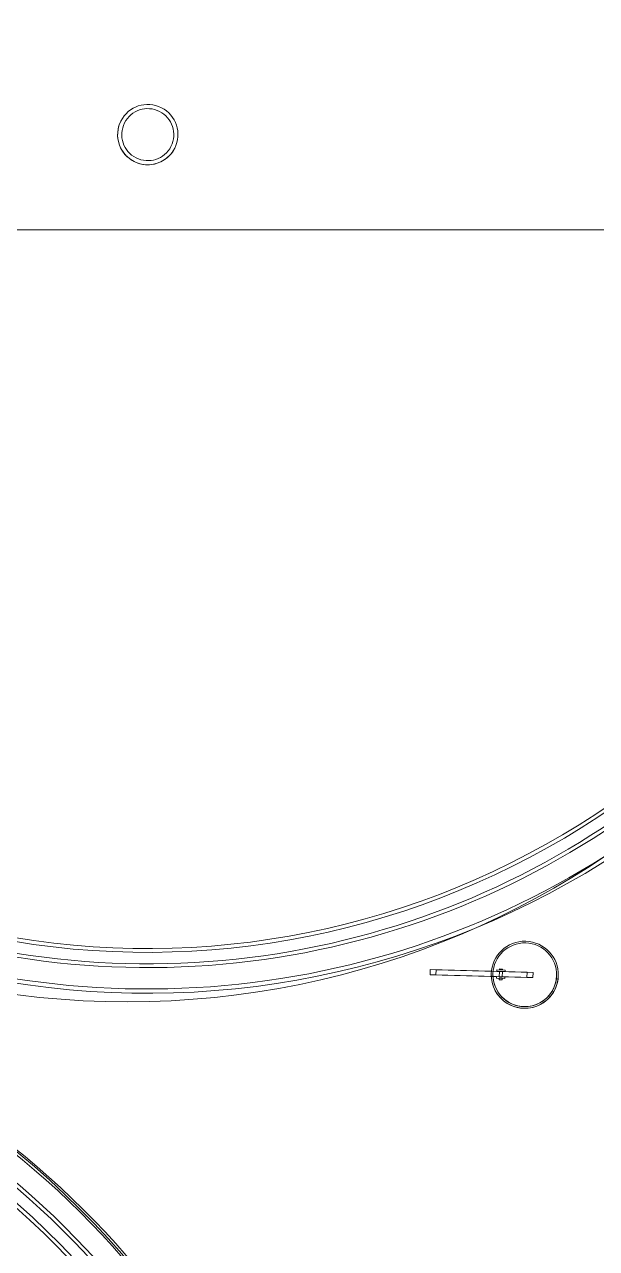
# Model space of a CAD drawing. Header units: metres. Extents: x -207 to 292, y -187 to 169.
# Drawn here: x -32.25 to -28.81, y -37.19 to -29.85 of the extents above; entities that cross this region are included whole.
import ezdxf

# ---------------------------------------------------------------- set-up
doc = ezdxf.new("R2010")
doc.units = ezdxf.units.M
for name, color, linetype, lineweight in [('EQUIPOS PIS', 7, 'Continuous', 9), ('grilla', 7, 'Continuous', 9), ('P-SANR-FIXT', 7, 'Continuous', 9)]:
    doc.layers.add(name, color=color, linetype=linetype, lineweight=lineweight)
doc.layers.add('PR10-ARQ-PL-001-Emplazamiento-C-1_dwg', color=7, linetype='Continuous', lineweight=9, true_color=0x767676)

# ---------------------------------------------------------------- blocks, each defined once
blk = doc.blocks.new('M_Estanque-Terraza - M_Estanque-Terraza-2331352-PLANTA EMPLAZAMIENTO ACTUALIZADO')
at = {"layer": 'P-SANR-FIXT'}
for centre, radius, start, end in [((-1.696641881242665e-15, 0), 5.151627146850166, 8.142219984546603e-13, 180.0000000000002), ((-1.242570705970596e-15, 0), 5.151627146850166, 8.142219984546603e-13, 180.0000000000002), ((-1.242570705970596e-15, 0), 5.126627146850165, 359.9999999999996, 180.0000000000002), ((-1.656194243939091e-15, 0), 5.126627146850165, 359.9999999999996, 180.0000000000002), ((-2.165734258596785e-15, 0), 4.998277258842649, 359.9999999999996, 180.0000000000002), ((-2.165734258596785e-15, 0), 4.975544739836833, 359.9999999999991, 179.9999999999998), ((-3.248601387895178e-15, 0), 4.905907101428718, 1.017777498068325e-12, 180.0000000000002), ((-3.248601387895178e-15, 0), 4.88317458242289, 1.024138607431252e-12, 180.0000000000002), ((-3.756195354753799e-15, 0), 0.1810752846312228, 359.9999999999996, 179.9999999999998), ((-4.034229477653864e-15, 0), 0.1810752846312226, 4.071109992273301e-13, 180.0000000000002), ((-3.693314152191217e-15, 0), 0.1560752846312226, 3.562221243239139e-13, 180.0000000000002), ((-3.993781840350289e-15, 0), 0.1560752846312226, 3.562221243239139e-13, 180.0000000000002), ((-3.248601387895178e-15, 0), 4.905907101428718, 180.0000000000004, 5.088887490341627e-14), ((-3.248601387895178e-15, 0), 4.88317458242289, 180.0000000000004, 5.088887490341627e-14), ((-1.696641881242664e-15, 0), 5.151627146850165, 223.863765955861, 3.81666561775622e-14), ((-1.242570705970596e-15, 0), 5.151627146850165, 223.8637659558614, 5.088887490341627e-14), ((-1.242570705970596e-15, 0), 5.126627146850164, 223.8805470118528, 5.088887490341627e-14), ((-1.656194243939091e-15, 0), 5.126627146850164, 223.8805470118528, 5.088887490341627e-14), ((-2.165734258596785e-15, 0), 4.998277258842649, 223.9693490984683, 5.088887490341627e-14), ((-1.624300693947589e-15, 0), 4.975544739836824, 223.9855556571672, 359.9999999999993), ((-3.756195354753799e-15, 0), 0.1810752846312228, 179.9999999999998, 359.9999999999992), ((-4.034229477653864e-15, 0), 0.1810752846312226, 180.0000000000002, 5.088887490341627e-14), ((-3.693314152191217e-15, 0), 0.1560752846312226, 180.0000000000001, 5.088887490341627e-14), ((-3.993781840350289e-15, 0), 0.1560752846312226, 180.0000000000001, 5.088887490341627e-14)]:
    blk.add_arc(centre, radius, start, end, dxfattribs=at)
blk = doc.blocks.new('M_Tuberia Exterior 01 - M_Tuberia Exterior 01-2160598-PLANTA EMPLAZAMIENTO ACTUALIZADO')
at = {"layer": 'P-SANR-FIXT'}
for p, q in [((-0.01341208557427549, 0.01581246200627765), (-0.0487674246336032, 0.01581246200627765)), ((-0.04876742463360321, 0.01581246200627765), (-0.04876742463360321, -0.01581246200627763)), ((-0.04876742463360335, 0.01581246200627765), (0.5335444379432626, 0.01581246200627765)), ((-0.01341208557427556, -0.01581246200627763), (-0.01341208557427556, 0.01581246200627765)), ((0.5688997770025903, 0.01581246200627765), (-0.0134120855742758, 0.01581246200627765)), ((0.1190267976037179, 0.01581246200627764), (0.1190267976037179, 0.025)), ((0.1190267976037179, 0.025), (0.1690267976037179, 0.025)), ((0.1690267976037197, 0.025), (0.1190267976037197, 0.025)), ((0.1190267976037197, 0.025), (0.1190267976037197, 0.01581246200627764)), ((0.1690267976037179, 0.01581246200627764), (0.1190267976037179, 0.01581246200627764)), ((0.1190267976037197, 0.01581246200627764), (0.1690267976037197, 0.01581246200627764)), ((0.1346977294925032, 0.03445504794183225), (0.1346977294924686, 0.02500000000001164)), ((0.1533558657149415, 0.0344550479417976), (0.1346977294924979, 0.0344550479417976)), ((0.1533558657149415, 0.0344550479417976), (0.1346977294924979, 0.0344550479417976)), ((0.1533558657149415, 0.025), (0.1346977294924979, 0.025)), ((0.1533558657149415, 0.025), (0.1346977294924979, 0.025)), ((0.1346977294925032, 0.01581246200626583), (0.1346977294925032, -0.01581246200626583)), ((0.1346977294924979, 0.01581246200627764), (0.1533558657149415, 0.01581246200627764)), ((0.1346977294924979, 0.01581246200627764), (0.1533558657149415, 0.01581246200627764)), ((0.1533558657149268, 0.02500000000001164), (0.1533558657149614, 0.0344550479417976)), ((0.1533558657149268, -0.01581246200630048), (0.1533558657149614, 0.01581246200626583)), ((0.1690267976037179, 0.025), (0.1690267976037179, 0.01581246200627764)), ((0.1690267976037197, 0.01581246200627764), (0.1690267976037197, 0.025)), ((0.5335444379432628, -0.01581246200627763), (0.5335444379432628, 0.01581246200627765)), ((0.5335444379432627, 0.01581246200627765), (0.5688997770025904, 0.01581246200627765)), ((0.5688997770025904, 0.01581246200627765), (0.5688997770025904, -0.01581246200627763)), ((-0.04876742463360318, -0.01581246200627765), (-0.01341208557427556, -0.01581246200627765)), ((-0.04876742463360335, -0.01581246200627763), (0.5335444379432627, -0.01581246200627763)), ((-0.0134120855742758, -0.01581246200627765), (0.5688997770025903, -0.01581246200627765)), ((0.1190267976037179, -0.01581246200627764), (0.1690267976037179, -0.01581246200627764)), ((0.1190267976037179, -0.025), (0.1190267976037179, -0.01581246200627764)), ((0.1190267976037197, -0.01581246200627764), (0.1190267976037197, -0.025)), ((0.1690267976037197, -0.01581246200627764), (0.1190267976037197, -0.01581246200627764)), ((0.1690267976037179, -0.025), (0.1190267976037179, -0.025)), ((0.1190267976037197, -0.025), (0.1690267976037197, -0.025)), ((0.1533558657149415, -0.01581246200627764), (0.1346977294924979, -0.01581246200627764)), ((0.1533558657149415, -0.01581246200627764), (0.1346977294924979, -0.01581246200627764)), ((0.1346977294925032, -0.02500000000001164), (0.1346977294925032, -0.03052495136607613)), ((0.1346977294924979, -0.025), (0.1533558657149415, -0.025)), ((0.1346977294924979, -0.025), (0.1533558657149415, -0.025)), ((0.1346977294924979, -0.03052495136604906), (0.1533558657149415, -0.03052495136604906)), ((0.1346977294924979, -0.03052495136604906), (0.1533558657149415, -0.03052495136604906)), ((0.1533558657149614, -0.03052495136600683), (0.1533558657149614, -0.02499999999997699)), ((0.1690267976037179, -0.01581246200627764), (0.1690267976037179, -0.025)), ((0.1690267976037197, -0.025), (0.1690267976037197, -0.01581246200627764)), ((0.5688997770025904, -0.01581246200627765), (0.5335444379432628, -0.01581246200627765))]:
    blk.add_line(p, q, dxfattribs=at)
for centre, radius, start, end in [((4.91023058029145e-19, 0), 0.2012649640134638, 2.289999370653732e-13, 180), ((4.669508385639758e-20, 0), 0.2012649640134641, 359.9999999999994, 179.9999999999996), ((8.24506145865701e-20, 0), 0.1912649640134641, 359.9999999999994, 179.9999999999996), ((8.416990632487855e-19, 0), 0.1912649640134638, 2.353610464283002e-13, 180), ((4.91023058029145e-19, 0), 0.2012649640134639, 180.0000000000004, 2.035554996136651e-13), ((4.669508385639758e-20, 0), 0.2012649640134641, 179.9999999999999, 359.9999999999994), ((8.24506145865701e-20, 0), 0.1912649640134641, 180.0000000000003, 359.9999999999994), ((8.416990632487855e-19, 0), 0.1912649640134639, 180.0000000000008, 2.035554996136651e-13)]:
    blk.add_arc(centre, radius, start, end, dxfattribs=at)
blk = doc.blocks.new('YADRAN_LASQUEMAS_ARQ_MO_002_TERRAZAS_rvt-1-PLANTA EMPLAZAMIENTO ACTUALIZADO')
at = {"layer": 'P-SANR-FIXT', "lineweight": 9}
for name, p, rotation in [('M_Estanque-Terraza - M_Estanque-Terraza-2331352-PLANTA EMPLAZAMIENTO ACTUALIZADO', (-31.5064950549837, -30.51090360501723), 153.2545523942124), ('M_Estanque-Terraza - M_Estanque-Terraza-2331352-PLANTA EMPLAZAMIENTO ACTUALIZADO', (-35.525904248667, -40.61359793900521), 81.30156703698499), ('M_Tuberia Exterior 01 - M_Tuberia Exterior 01-2160598-PLANTA EMPLAZAMIENTO ACTUALIZADO', (-29.24304967145278, -35.55228164641797), 178.4099999999997)]:
    blk.add_blockref(name, p, dxfattribs=dict(at, rotation=rotation))
blk = doc.blocks.new('PR10-ARQ-PL-001-Emplazamiento-C-1_dwg-674643-PLANTA EMPLAZAMIENTO ACTUALIZADO')
at = {"layer": 'EQUIPOS PIS'}
for centre, radius in [((-31.63042366623879, -30.56727528333664), 5.147159958258276), ((-35.55520103804768, -40.59569975852966), 5.14715995825828)]:
    blk.add_circle(centre, radius, dxfattribs=at)
at = {"layer": 'grilla'}
blk.add_line((-207.1818701714277, -31.08200000047684), (240.5313899448514, -31.08200000047684), dxfattribs=at)

msp = doc.modelspace()

# ---------------------------------------------------------------- block references
at = {"lineweight": 5}
msp.add_blockref('YADRAN_LASQUEMAS_ARQ_MO_002_TERRAZAS_rvt-1-PLANTA EMPLAZAMIENTO ACTUALIZADO', (0, 0), dxfattribs=at)
at = {"layer": 'PR10-ARQ-PL-001-Emplazamiento-C-1_dwg', "color": 7}
msp.add_blockref('PR10-ARQ-PL-001-Emplazamiento-C-1_dwg-674643-PLANTA EMPLAZAMIENTO ACTUALIZADO', (0, 0), dxfattribs=at)

doc.saveas('drawing.dxf')
